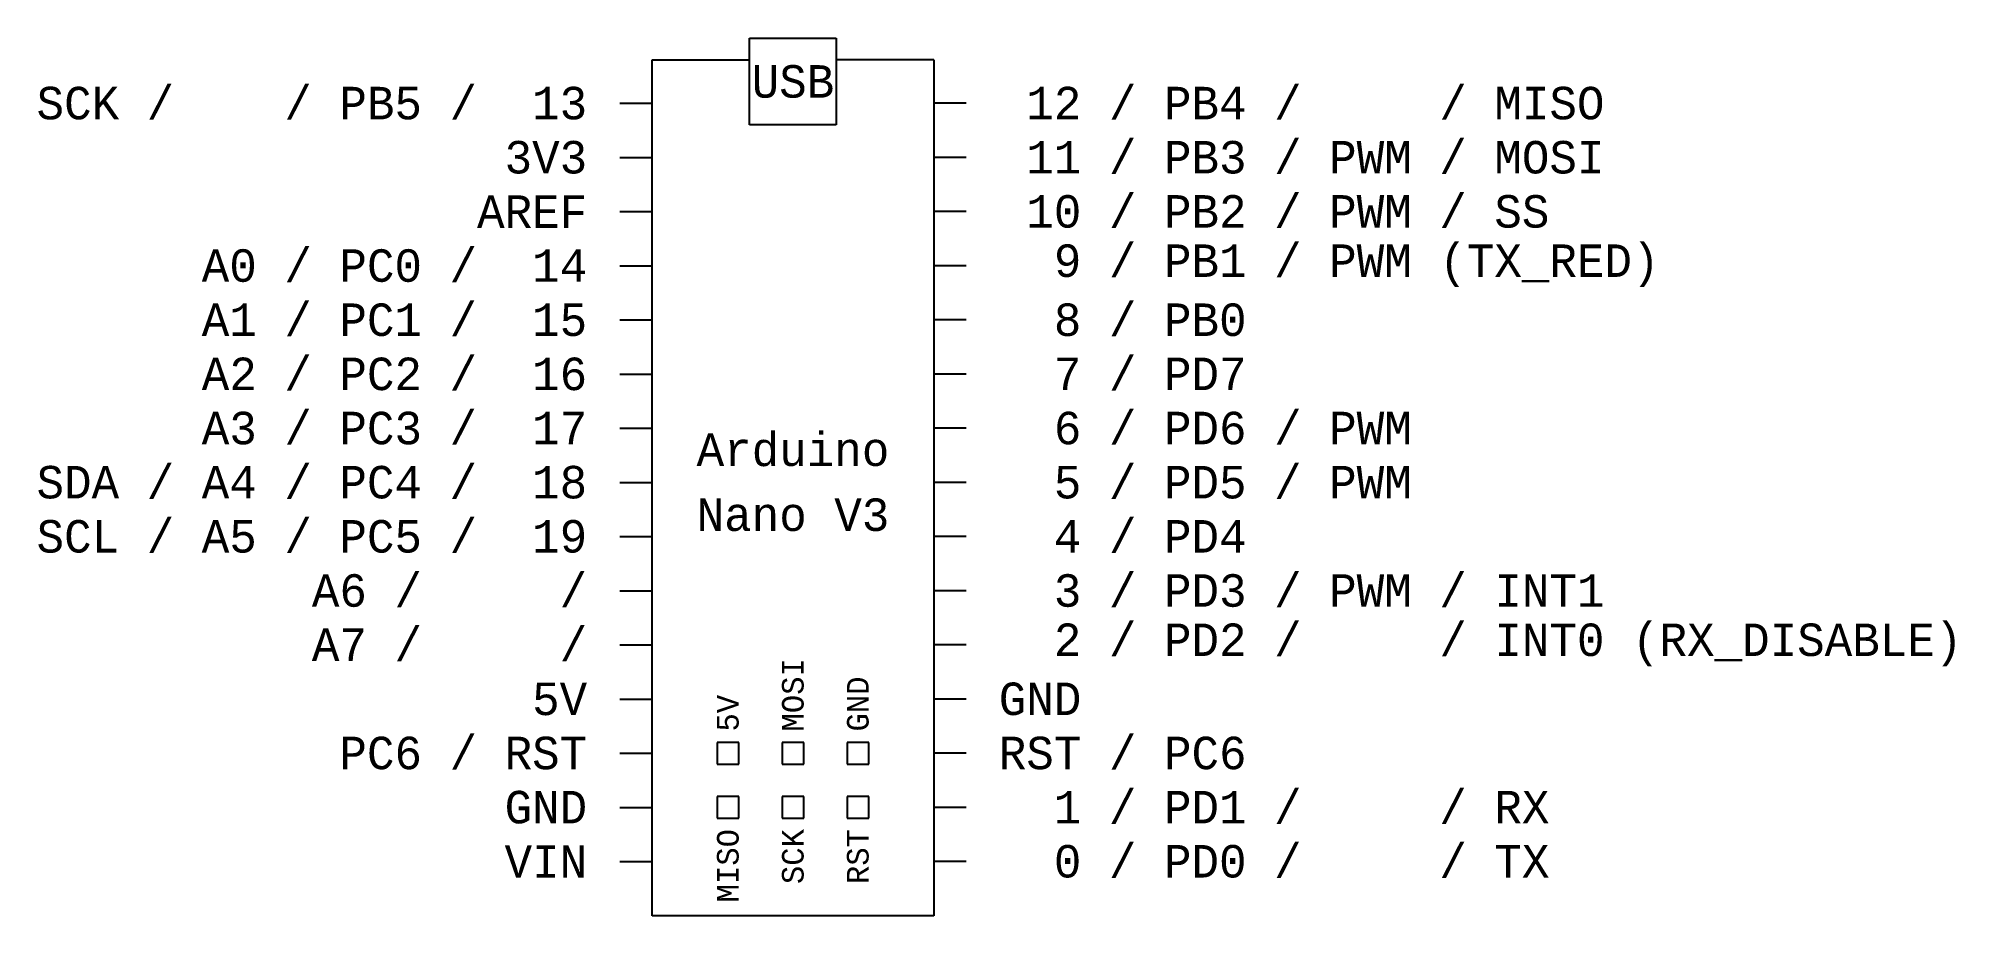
# Model space of a CAD drawing. Header units: millimetres. Extents: x -15 to 162, y -30 to 51.
import ezdxf

# ---------------------------------------------------------------- set-up
doc = ezdxf.new("R2010")
doc.units = ezdxf.units.MM
doc.layers.get('0').update_dxf_attribs({"lineweight": 25})
doc.styles.add('textstyle11', font='')
doc.styles.add('textstyle12', font='')
doc.styles.add('textstyle13', font='')
doc.styles.add('textstyle14', font='')
doc.styles.add('textstyle15', font='')
doc.styles.add('textstyle16', font='')
doc.styles.add('textstyle17', font='')
doc.styles.add('textstyle18', font='')
doc.styles.add('textstyle19', font='')
doc.styles.add('textstyle20', font='')
doc.styles.add('textstyle21', font='')
doc.styles.add('textstyle22', font='')
doc.styles.add('textstyle23', font='')
doc.styles.add('textstyle24', font='')
doc.styles.add('textstyle25', font='')
doc.styles.add('textstyle26', font='')
doc.styles.add('textstyle27', font='')
doc.styles.add('textstyle28', font='')
doc.styles.add('textstyle29', font='')
doc.styles.add('textstyle30', font='')
doc.styles.add('textstyle31', font='')
doc.styles.add('textstyle32', font='')
doc.styles.add('textstyle33', font='')
doc.styles.add('textstyle34', font='')
doc.styles.add('textstyle35', font='')
doc.styles.add('textstyle36', font='')
doc.styles.add('textstyle37', font='')
doc.styles.add('textstyle38', font='')
doc.styles.add('textstyle39', font='')
doc.styles.add('textstyle40', font='')
doc.styles.add('textstyle41', font='')
doc.styles.add('textstyle42', font='')
doc.styles.add('textstyle43', font='')
doc.styles.add('textstyle44', font='')
doc.styles.add('textstyle45', font='')
doc.styles.add('textstyle46', font='')
doc.styles.add('textstyle47', font='')
doc.styles.add('textstyle48', font='')
doc.styles.get('textstyle11').set_extended_font_data('Monospace')
doc.styles.get('textstyle12').set_extended_font_data('Monospace')
doc.styles.get('textstyle13').set_extended_font_data('Monospace')
doc.styles.get('textstyle14').set_extended_font_data('Monospace')
doc.styles.get('textstyle15').set_extended_font_data('Monospace')
doc.styles.get('textstyle16').set_extended_font_data('Monospace')
doc.styles.get('textstyle17').set_extended_font_data('Monospace')
doc.styles.get('textstyle18').set_extended_font_data('Monospace')
doc.styles.get('textstyle19').set_extended_font_data('Monospace')
doc.styles.get('textstyle20').set_extended_font_data('Monospace')
doc.styles.get('textstyle21').set_extended_font_data('Monospace')
doc.styles.get('textstyle22').set_extended_font_data('Monospace')
doc.styles.get('textstyle23').set_extended_font_data('Monospace')
doc.styles.get('textstyle24').set_extended_font_data('Monospace')
doc.styles.get('textstyle25').set_extended_font_data('Monospace')
doc.styles.get('textstyle26').set_extended_font_data('Monospace')
doc.styles.get('textstyle27').set_extended_font_data('Monospace')
doc.styles.get('textstyle28').set_extended_font_data('Monospace')
doc.styles.get('textstyle29').set_extended_font_data('Monospace')
doc.styles.get('textstyle30').set_extended_font_data('Monospace')
doc.styles.get('textstyle31').set_extended_font_data('Monospace')
doc.styles.get('textstyle32').set_extended_font_data('Monospace')
doc.styles.get('textstyle33').set_extended_font_data('Monospace')
doc.styles.get('textstyle34').set_extended_font_data('Monospace')
doc.styles.get('textstyle35').set_extended_font_data('Monospace')
doc.styles.get('textstyle36').set_extended_font_data('Monospace')
doc.styles.get('textstyle37').set_extended_font_data('Monospace')
doc.styles.get('textstyle38').set_extended_font_data('Monospace')
doc.styles.get('textstyle39').set_extended_font_data('Monospace')
doc.styles.get('textstyle40').set_extended_font_data('Monospace')
doc.styles.get('textstyle41').set_extended_font_data('Monospace')
doc.styles.get('textstyle42').set_extended_font_data('Monospace')
doc.styles.get('textstyle43').set_extended_font_data('Monospace')
doc.styles.get('textstyle44').set_extended_font_data('Monospace')
doc.styles.get('textstyle45').set_extended_font_data('Monospace')
doc.styles.get('textstyle46').set_extended_font_data('Monospace')
doc.styles.get('textstyle47').set_extended_font_data('Monospace')
doc.styles.get('textstyle48').set_extended_font_data('Monospace')

msp = doc.modelspace()

# ---------------------------------------------------------------- linework, layer by layer
for p, q in [((51, 51), (59, 51)), ((51, 43), (51, 51)), ((59, 51), (59, 43)), ((42, 49), (51, 49)), ((42, -30), (42, 49)), ((68, 49), (59, 49)), ((68, 49), (68, -30)), ((39, 45), (42, 45)), ((71, 45), (68, 45)), ((59, 43), (51, 43)), ((39, 40), (42, 40)), ((71, 40), (68, 40)), ((39, 35), (42, 35)), ((71, 35), (68, 35)), ((39, 30), (42, 30)), ((71, 30), (68, 30)), ((39, 25), (42, 25)), ((71, 25), (68, 25)), ((39, 20), (42, 20)), ((71, 20), (68, 20)), ((39, 15), (42, 15)), ((71, 15), (68, 15)), ((39, 10), (42, 10)), ((71, 10), (68, 10)), ((39, 5), (42, 5)), ((71, 5), (68, 5)), ((39, 0), (42, 0)), ((71, 0), (68, 0)), ((39, -5), (42, -5)), ((71, -5), (68, -5)), ((39, -10), (42, -10)), ((71, -10), (68, -10)), ((50, -14), (48, -14)), ((48, -14), (48, -16)), ((50, -16), (50, -14)), ((56, -14), (54, -14)), ((54, -14), (54, -16)), ((56, -16), (56, -14)), ((62, -14), (60, -14)), ((60, -14), (60, -16)), ((62, -16), (62, -14)), ((39, -15), (42, -15)), ((71, -15), (68, -15)), ((48, -16), (50, -16)), ((54, -16), (56, -16)), ((60, -16), (62, -16)), ((50, -19), (48, -19)), ((48, -19), (48, -21)), ((50, -21), (50, -19)), ((56, -19), (54, -19)), ((54, -19), (54, -21)), ((56, -21), (56, -19)), ((62, -19), (60, -19)), ((60, -19), (60, -21)), ((62, -21), (62, -19)), ((39, -20), (42, -20)), ((48, -21), (50, -21)), ((54, -21), (56, -21)), ((60, -21), (62, -21)), ((71, -20), (68, -20)), ((39, -25), (42, -25)), ((71, -25), (68, -25)), ((68, -30), (42, -30))]:
    msp.add_line(p, q)

# ---------------------------------------------------------------- texts
at = {"char_height": 3, "line_spacing_factor": 1.2}
for s, insert, attachment_point, style in [('USB', (55, 47), 5, 'textstyle47'), ('SCK /    / PB5 /  13', (36, 45), 6, 'textstyle11'), (' 12 / PB4 /     / MISO', (74, 45), 4, 'textstyle40'), ('3V3', (36, 40), 6, 'textstyle12'), (' 11 / PB3 / PWM / MOSI', (74, 40), 4, 'textstyle41'), ('AREF', (36, 35), 6, 'textstyle31'), (' 10 / PB2 / PWM / SS', (74, 35), 4, 'textstyle32'), ('A0 / PC0 /  14', (36, 30), 6, 'textstyle13'), ('A1 / PC1 /  15', (36, 25), 6, 'textstyle14'), ('  8 / PB0', (74, 25), 4, 'textstyle43'), ('A2 / PC2 /  16', (36, 20), 6, 'textstyle15'), ('  7 / PD7', (74, 20), 4, 'textstyle38'), ('A3 / PC3 /  17', (36, 15), 6, 'textstyle16'), ('  6 / PD6 / PWM', (74, 15), 4, 'textstyle37'), ('Arduino\\PNano V3', (55, 10), 5, 'textstyle48'), ('SDA / A4 / PC4 /  18', (36, 10), 6, 'textstyle17'), ('  5 / PD5 / PWM', (74, 10), 4, 'textstyle42'), ('SCL / A5 / PC5 /  19', (36, 5), 6, 'textstyle18'), ('  4 / PD4', (74, 5), 4, 'textstyle39'), ('A6 /     /    ', (36, 0), 6, 'textstyle19'), ('  3 / PD3 / PWM / INT1', (74, 0), 4, 'textstyle34'), ('A7 /     /    ', (36, -5), 6, 'textstyle20'), ('5V', (36, -10), 6, 'textstyle21'), ('GND', (74, -10), 4, 'textstyle36'), ('PC6 / RST', (36, -15), 6, 'textstyle28'), ('RST / PC6', (74, -15), 4, 'textstyle35'), ('GND', (36, -20), 6, 'textstyle29'), ('  1 / PD1 /     / RX', (74, -20), 4, 'textstyle46'), ('VIN', (36, -25), 6, 'textstyle30'), ('  0 / PD0 /     / TX', (74, -25), 4, 'textstyle45')]:
    msp.add_mtext(s, dxfattribs=dict(at, insert=insert, attachment_point=attachment_point, style=style))
at = {"color": 30, "true_color": 0xff7f00, "char_height": 3, "attachment_point": 4, "line_spacing_factor": 1.2}
for s, insert, style in [('  9 / PB1 / PWM (TX_RED)', (74, 30), 'textstyle44'), ('  2 / PD2 /     / INT0 (RX_DISABLE)', (74, -5), 'textstyle33')]:
    msp.add_mtext(s, dxfattribs=dict(at, insert=insert, style=style))
at = {"char_height": 2, "rotation": 90, "line_spacing_factor": 1.2}
for s, insert, attachment_point, style in [('MOSI', (55, -13), 4, 'textstyle23'), ('GND', (61, -13), 4, 'textstyle24'), ('5V', (49, -13), 4, 'textstyle22'), ('MISO', (49, -22), 6, 'textstyle25'), ('SCK', (55, -22), 6, 'textstyle26'), ('RST', (61, -22), 6, 'textstyle27')]:
    msp.add_mtext(s, dxfattribs=dict(at, insert=insert, attachment_point=attachment_point, style=style))

doc.saveas('drawing.dxf')
